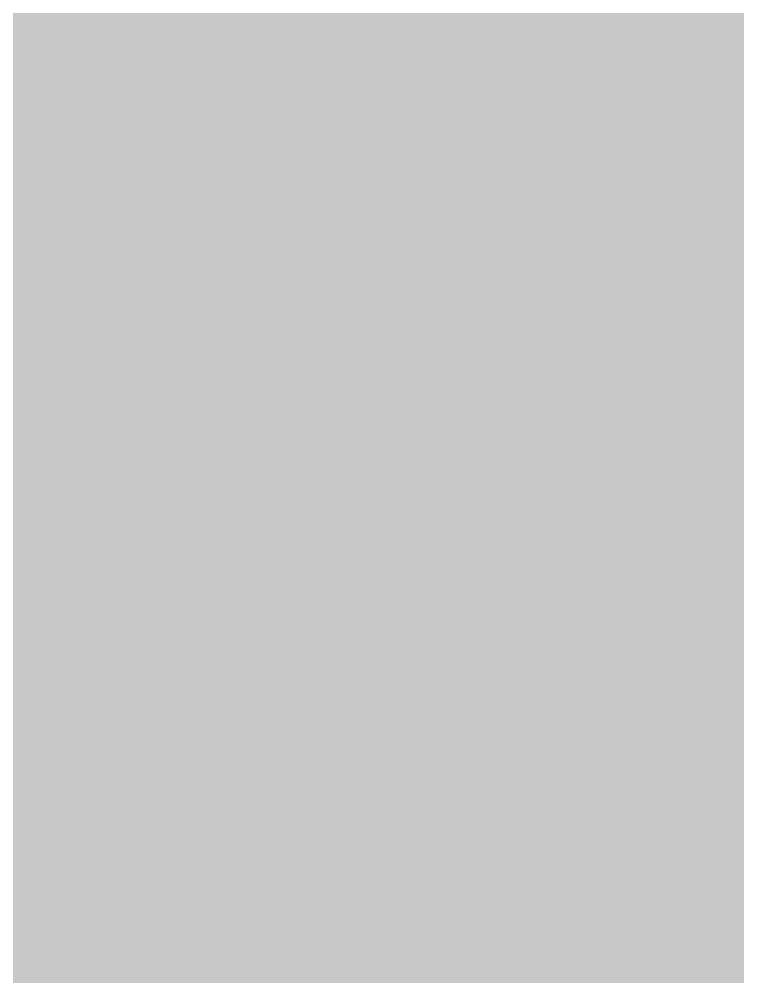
# Model space of a CAD drawing. Header units: millimetres. Extents: x 0 to 212, y 0 to 116.
# Drawn here: x 94.33 to 110.77, y 22.72 to 44.61 of the extents above; entities that cross this region are included whole.
import ezdxf

# ---------------------------------------------------------------- set-up
doc = ezdxf.new("R2010")
doc.units = ezdxf.units.MM

msp = doc.modelspace()

# ---------------------------------------------------------------- hatches: boundary and pattern name
msp.add_hatch(color=254).paths.add_polyline_path([(14.1633, 0.0536), (13.9878, 0.0533), (13.8125, 0.0559), (13.6373, 0.061), (13.462, 0.0686), (13.2893, 0.0787), (13.114, 0.0914), (12.9413, 0.1041), (12.7686, 0.1219), (12.5959, 0.1397), (12.4231, 0.16), (12.2504, 0.1829), (12.0777, 0.2057), (11.9075, 0.2337), (11.7373, 0.2616), (11.5672, 0.2921), (11.397, 0.3251), (11.2268, 0.3607), (11.0592, 0.3988), (10.8915, 0.4369), (10.7239, 0.4775), (10.5562, 0.5207), (10.3886, 0.5664), (10.2235, 0.6121), (10.0584, 0.6629), (9.8933, 0.7137), (9.7307, 0.7671), (9.5682, 0.8204), (9.4056, 0.8788), (9.2431, 0.9373), (9.083, 0.9982), (8.923, 1.0617), (8.763, 1.1252), (8.6055, 1.1938), (8.4455, 1.2624), (8.2906, 1.331), (8.1331, 1.4046), (7.9781, 1.4783), (7.8232, 1.5545), (7.6708, 1.6332), (7.5184, 1.7145), (7.366, 1.7958), (7.2161, 1.8796), (7.0663, 1.966), (6.919, 2.0523), (6.7716, 2.1438), (6.6243, 2.2352), (6.4795, 2.3266), (6.3348, 2.4232), (6.19, 2.5197), (6.0477, 2.6187), (5.908, 2.7178), (5.7683, 2.8194), (5.6286, 2.9235), (5.4915, 3.0302), (5.3543, 3.1369), (5.2197, 3.2461), (5.0851, 3.3579), (4.953, 3.4722), (4.8209, 3.5865), (4.6914, 3.7033), (4.5644, 3.8202), (4.4348, 3.9395), (4.3104, 4.0615), (4.1859, 4.1859), (4.0615, 4.3104), (3.9395, 4.4348), (3.8202, 4.5618), (3.7033, 4.6914), (3.5865, 4.8209), (3.4722, 4.953), (3.3579, 5.0851), (3.2487, 5.2197), (3.1369, 5.3543), (3.0302, 5.4915), (2.9235, 5.6286), (2.8194, 5.7683), (2.7178, 5.908), (2.6187, 6.0477), (2.5197, 6.19), (2.4232, 6.3348), (2.3266, 6.477), (2.2352, 6.6243), (2.1438, 6.7691), (2.0523, 6.919), (1.966, 7.0663), (1.8796, 7.2161), (1.7958, 7.366), (1.7145, 7.5184), (1.6332, 7.6708), (1.5545, 7.8232), (1.4783, 7.9781), (1.4046, 8.1331), (1.331, 8.2906), (1.2598, 8.4455), (1.1913, 8.603), (1.1252, 8.763), (1.0592, 8.923), (0.9982, 9.083), (0.9373, 9.2431), (0.8763, 9.4056), (0.8204, 9.5682), (0.7645, 9.7307), (0.7112, 9.8933), (0.6604, 10.0584), (0.6121, 10.2235), (0.5639, 10.3911), (0.5207, 10.5562), (0.4775, 10.7239), (0.4343, 10.8915), (0.3962, 11.0592), (0.3607, 11.2268), (0.3251, 11.397), (0.2921, 11.5672), (0.2616, 11.7373), (0.2311, 11.9075), (0.2057, 12.0802), (0.1803, 12.2504), (0.1575, 12.4231), (0.1372, 12.5959), (0.1194, 12.7686), (0.1041, 12.9413), (0.0889, 13.1166), (0.0787, 13.2893), (0.0686, 13.4645), (0.061, 13.6373), (0.0559, 13.8125), (0.0508, 13.9878), (0.0508, 14.163), (0.0522, 102.3592), (0.0508, 102.5322), (0.0559, 102.7074), (0.061, 102.8827), (0.0686, 103.058), (0.0787, 103.2307), (0.0889, 103.4059), (0.1041, 103.5787), (0.1194, 103.7514), (0.1372, 103.9241), (0.1575, 104.0968), (0.1803, 104.2695), (0.2057, 104.4423), (0.2311, 104.6124), (0.2616, 104.7826), (0.2921, 104.9528), (0.3251, 105.123), (0.3607, 105.2932), (0.3962, 105.4608), (0.4343, 105.6284), (0.4775, 105.7961), (0.5207, 105.9637), (0.5639, 106.1314), (0.6121, 106.2965), (0.6604, 106.4616), (0.7112, 106.6267), (0.7645, 106.7892), (0.8204, 106.9518), (0.8763, 107.1143), (0.9373, 107.2769), (0.9982, 107.4369), (1.0592, 107.5969), (1.1252, 107.757), (1.1913, 107.9144), (1.2598, 108.0745), (1.331, 108.2294), (1.4046, 108.3869), (1.4783, 108.5418), (1.5545, 108.6968), (1.6332, 108.8492), (1.7145, 109.0016), (1.7958, 109.154), (1.8796, 109.3038), (1.966, 109.4537), (2.0523, 109.601), (2.1438, 109.7483), (2.2352, 109.8956), (2.3266, 110.0404), (2.4232, 110.1852), (2.5197, 110.33), (2.6187, 110.4722), (2.7178, 110.6119), (2.8194, 110.7516), (2.9235, 110.8913), (3.0302, 111.0285), (3.1369, 111.1656), (3.2487, 111.3003), (3.3579, 111.4349), (3.4722, 111.567), (3.5865, 111.699), (3.7033, 111.8286), (3.8202, 111.9556), (3.9395, 112.0851), (4.0615, 112.2096), (4.1859, 112.334), (4.3104, 112.4585), (4.4348, 112.5804), (4.5644, 112.6998), (4.6914, 112.8166), (4.8209, 112.9335), (4.953, 113.0478), (5.0851, 113.1621), (5.2197, 113.2713), (5.3543, 113.3831), (5.4915, 113.4897), (5.6286, 113.5964), (5.7683, 113.7006), (5.908, 113.8022), (6.0477, 113.9012), (6.19, 114.0003), (6.3348, 114.0968), (6.4795, 114.1933), (6.6243, 114.2848), (6.7716, 114.3762), (6.919, 114.4676), (7.0663, 114.554), (7.2161, 114.6404), (7.366, 114.7242), (7.5184, 114.8055), (7.6708, 114.8867), (7.8232, 114.9655), (7.9781, 115.0417), (8.1331, 115.1153), (8.2906, 115.189), (8.4455, 115.2601), (8.6055, 115.3287), (8.763, 115.3947), (8.923, 115.4608), (9.083, 115.5217), (9.2431, 115.5827), (9.4056, 115.6437), (9.5682, 115.6995), (9.7307, 115.7554), (9.8933, 115.8088), (10.0584, 115.8596), (10.2235, 115.9078), (10.3886, 115.9561), (10.5562, 115.9993), (10.7239, 116.0424), (10.8915, 116.0856), (11.0592, 116.1237), (11.2268, 116.1593), (11.397, 116.1948), (11.5672, 116.2279), (11.7373, 116.2583), (11.9075, 116.2888), (12.0777, 116.3142), (12.2504, 116.3396), (12.4231, 116.3625), (12.5959, 116.3828), (12.7686, 116.4006), (12.9413, 116.4158), (13.114, 116.4311), (13.2893, 116.4412), (13.462, 116.4514), (13.6373, 116.459), (13.8125, 116.4641), (13.9878, 116.4692), (14.163, 116.4692), (197.6078, 116.4703), (197.7822, 116.4692), (197.9574, 116.4641), (198.1327, 116.459), (198.3054, 116.4514), (198.4807, 116.4412), (198.6534, 116.4311), (198.8287, 116.4158), (199.0014, 116.4006), (199.1741, 116.3828), (199.3468, 116.3625), (199.5195, 116.3396), (199.6897, 116.3142), (199.8624, 116.2888), (200.0326, 116.2583), (200.2028, 116.2279), (200.373, 116.1948), (200.5432, 116.1593), (200.7108, 116.1237), (200.8784, 116.0856), (201.0461, 116.0424), (201.2137, 115.9993), (201.3788, 115.9561), (201.5465, 115.9078), (201.7116, 115.8596), (201.8767, 115.8088), (202.0392, 115.7554), (202.2018, 115.6995), (202.3643, 115.6437), (202.5269, 115.5827), (202.6869, 115.5217), (202.8469, 115.4608), (203.007, 115.3947), (203.167, 115.3287), (203.3245, 115.2601), (203.4794, 115.189), (203.6369, 115.1153), (203.7918, 115.0417), (203.9468, 114.9655), (204.0992, 114.8867), (204.2516, 114.8055), (204.404, 114.7242), (204.5538, 114.6404), (204.7037, 114.554), (204.8535, 114.4676), (205.0009, 114.3762), (205.1456, 114.2848), (205.293, 114.1933), (205.4352, 114.0968), (205.58, 114.0003), (205.7222, 113.9012), (205.8619, 113.8022), (206.0016, 113.7006), (206.1413, 113.5964), (206.2785, 113.4897), (206.4156, 113.3831), (206.5503, 113.2713), (206.6849, 113.1621), (206.817, 113.0478), (206.949, 112.9335), (207.0786, 112.8166), (207.2081, 112.6998), (207.3351, 112.5804), (207.4596, 112.4585), (207.584, 112.334), (207.7085, 112.2096), (207.8304, 112.0851), (207.9498, 111.9556), (208.0666, 111.8286), (208.1835, 111.699), (208.2978, 111.567), (208.4121, 111.4349), (208.5238, 111.3003), (208.6331, 111.1656), (208.7397, 111.0285), (208.8464, 110.8913), (208.9506, 110.7516), (209.0522, 110.6119), (209.1512, 110.4722), (209.2503, 110.33), (209.3468, 110.1852), (209.4433, 110.0404), (209.5348, 109.8956), (209.6262, 109.7483), (209.7176, 109.601), (209.804, 109.4537), (209.8904, 109.3038), (209.9742, 109.154), (210.0555, 109.0016), (210.1367, 108.8492), (210.2155, 108.6968), (210.2917, 108.5418), (210.3653, 108.3869), (210.439, 108.2294), (210.5076, 108.0745), (210.5762, 107.9144), (210.6447, 107.757), (210.7082, 107.5969), (210.7717, 107.4369), (210.8327, 107.2769), (210.8911, 107.1143), (210.9495, 106.9518), (211.0029, 106.7892), (211.0562, 106.6267), (211.107, 106.4616), (211.1578, 106.2965), (211.2035, 106.1314), (211.2493, 105.9637), (211.2924, 105.7961), (211.3331, 105.6284), (211.3712, 105.4608), (211.4093, 105.2932), (211.4448, 105.123), (211.4779, 104.9528), (211.5083, 104.7826), (211.5363, 104.6124), (211.5642, 104.4423), (211.5871, 104.2695), (211.6099, 104.0968), (211.6303, 103.9241), (211.648, 103.7514), (211.6658, 103.5787), (211.6785, 103.4059), (211.6912, 103.2307), (211.7014, 103.058), (211.709, 102.8827), (211.7141, 102.7074), (211.7166, 102.5322), (211.7166, 102.3569), (211.7189, 14.1647), (211.7166, 13.9878), (211.7141, 13.8125), (211.709, 13.6373), (211.7014, 13.4645), (211.6912, 13.2893), (211.6785, 13.1166), (211.6658, 12.9413), (211.648, 12.7686), (211.6303, 12.5959), (211.6099, 12.4231), (211.5871, 12.2504), (211.5642, 12.0802), (211.5363, 11.9075), (211.5083, 11.7373), (211.4779, 11.5672), (211.4448, 11.397), (211.4093, 11.2268), (211.3712, 11.0592), (211.3331, 10.8915), (211.2924, 10.7239), (211.2493, 10.5562), (211.2035, 10.3911), (211.1578, 10.2235), (211.107, 10.0584), (211.0562, 9.8933), (211.0029, 9.7307), (210.9495, 9.5682), (210.8911, 9.4056), (210.8327, 9.2431), (210.7717, 9.083), (210.7082, 8.923), (210.6447, 8.763), (210.5762, 8.603), (210.5076, 8.4455), (210.439, 8.2906), (210.3653, 8.1331), (210.2917, 7.9781), (210.2155, 7.8232), (210.1367, 7.6708), (210.0555, 7.5184), (209.9742, 7.366), (209.8904, 7.2161), (209.804, 7.0663), (209.7176, 6.919), (209.6262, 6.7691), (209.5348, 6.6243), (209.4433, 6.477), (209.3468, 6.3348), (209.2503, 6.19), (209.1512, 6.0477), (209.0522, 5.908), (208.9506, 5.7683), (208.8464, 5.6286), (208.7397, 5.4915), (208.6331, 5.3543), (208.5238, 5.2197), (208.4121, 5.0851), (208.2978, 4.953), (208.1835, 4.8209), (208.0666, 4.6914), (207.9498, 4.5618), (207.8304, 4.4348), (207.7085, 4.3104), (207.584, 4.1859), (207.4596, 4.0615), (207.3351, 3.9395), (207.2081, 3.8202), (207.0786, 3.7033), (206.949, 3.5865), (206.817, 3.4722), (206.6849, 3.3579), (206.5503, 3.2461), (206.4156, 3.1369), (206.2785, 3.0302), (206.1413, 2.9235), (206.0016, 2.8194), (205.8619, 2.7178), (205.7222, 2.6187), (205.58, 2.5197), (205.4352, 2.4232), (205.293, 2.3266), (205.1456, 2.2352), (205.0009, 2.1438), (204.8535, 2.0523), (204.7037, 1.966), (204.5538, 1.8796), (204.404, 1.7958), (204.2516, 1.7145), (204.0992, 1.6332), (203.9468, 1.5545), (203.7918, 1.4783), (203.6369, 1.4046), (203.4794, 1.331), (203.3245, 1.2624), (203.167, 1.1938), (203.007, 1.1252), (202.8469, 1.0617), (202.6869, 0.9982), (202.5269, 0.9373), (202.3643, 0.8788), (202.2018, 0.8204), (202.0392, 0.7671), (201.8767, 0.7137), (201.7116, 0.6629), (201.5465, 0.6121), (201.3788, 0.5664), (201.2137, 0.5207), (201.0461, 0.4775), (200.8784, 0.4369), (200.7108, 0.3988), (200.5432, 0.3607), (200.373, 0.3251), (200.2028, 0.2921), (200.0326, 0.2616), (199.8624, 0.2337), (199.6897, 0.2057), (199.5195, 0.1829), (199.3468, 0.16), (199.1741, 0.1397), (199.0014, 0.1219), (198.8287, 0.1041), (198.6534, 0.0914), (198.4807, 0.0787), (198.3054, 0.0686), (198.1327, 0.061), (197.9574, 0.0559), (197.7822, 0.0533), (197.6069, 0.0533)])
h = msp.add_hatch(color=59)
edge = h.paths.add_edge_path()
edge.add_line((102.2382, 40.9963), (102.3696, 40.9956))
edge.add_line((102.3696, 40.9956), (102.4992, 40.9931))
edge.add_line((102.4992, 40.9931), (102.6262, 40.9905))
edge.add_line((102.6262, 40.9905), (102.7506, 40.988))
edge.add_line((102.7506, 40.988), (102.8751, 40.9829))
edge.add_line((102.8751, 40.9829), (102.997, 40.9778))
edge.add_line((102.997, 40.9778), (103.1164, 40.9727))
edge.add_line((103.1164, 40.9727), (103.2332, 40.9651))
edge.add_line((103.2332, 40.9651), (103.3501, 40.955))
edge.add_line((103.3501, 40.955), (103.4618, 40.9473))
edge.add_line((103.4618, 40.9473), (103.5736, 40.9346))
edge.add_line((103.5736, 40.9346), (103.6828, 40.9219))
edge.add_line((103.6828, 40.9219), (103.7895, 40.9092))
edge.add_line((103.7895, 40.9092), (103.8962, 40.894))
edge.add_line((103.8962, 40.894), (103.9978, 40.8788))
edge.add_line((103.9978, 40.8788), (104.0994, 40.861))
edge.add_line((104.0994, 40.861), (104.1984, 40.8407))
edge.add_line((104.1984, 40.8407), (104.2949, 40.8203))
edge.add_line((104.2949, 40.8203), (104.3889, 40.7975))
edge.add_line((104.3889, 40.7975), (104.4829, 40.7746))
edge.add_line((104.4829, 40.7746), (104.5743, 40.7492))
edge.add_line((104.5743, 40.7492), (104.6607, 40.7213))
edge.add_line((104.6607, 40.7213), (104.7471, 40.6933))
edge.add_line((104.7471, 40.6933), (104.8334, 40.6629))
edge.add_line((104.8334, 40.6629), (104.9147, 40.6324))
edge.add_line((104.9147, 40.6324), (104.996, 40.5968))
edge.add_line((104.996, 40.5968), (105.0747, 40.5613))
edge.add_line((105.0747, 40.5613), (105.1509, 40.5232))
edge.add_line((105.1509, 40.5232), (105.2246, 40.4851))
edge.add_line((105.2246, 40.4851), (105.2957, 40.4444))
edge.add_line((105.2957, 40.4444), (105.3668, 40.3987))
edge.add_line((105.3668, 40.3987), (105.4329, 40.3555))
edge.add_line((105.4329, 40.3555), (105.4989, 40.3073))
edge.add_line((105.4989, 40.3073), (105.5624, 40.2565))
edge.add_line((105.5624, 40.2565), (105.6259, 40.2057))
edge.add_line((105.6259, 40.2057), (105.6843, 40.1523))
edge.add_line((105.6843, 40.1523), (105.7427, 40.0964))
edge.add_line((105.7427, 40.0964), (105.7986, 40.038))
edge.add_line((105.7986, 40.038), (105.852, 39.9771))
edge.add_line((105.852, 39.9771), (105.9028, 39.9136))
edge.add_line((105.9028, 39.9136), (105.951, 39.8501))
edge.add_line((105.951, 39.8501), (105.9993, 39.7815))
edge.add_line((105.9993, 39.7815), (106.0425, 39.7129))
edge.add_line((106.0425, 39.7129), (106.0856, 39.6392))
edge.add_line((106.0856, 39.6392), (106.1263, 39.5656))
edge.add_line((106.1263, 39.5656), (106.1669, 39.4868))
edge.add_line((106.1669, 39.4868), (106.2025, 39.4081))
edge.add_line((106.2025, 39.4081), (106.238, 39.3243))
edge.add_line((106.238, 39.3243), (106.2685, 39.2405))
edge.add_line((106.2685, 39.2405), (106.299, 39.1516))
edge.add_line((106.299, 39.1516), (106.3295, 39.0601))
edge.add_line((106.3295, 39.0601), (106.3549, 38.9687))
edge.add_line((106.3549, 38.9687), (106.3777, 38.8722))
edge.add_line((106.3777, 38.8722), (106.4006, 38.7731))
edge.add_line((106.4006, 38.7731), (106.4209, 38.6715))
edge.add_line((106.4209, 38.6715), (106.4387, 38.5648))
edge.add_line((106.4387, 38.5648), (106.4539, 38.4581))
edge.add_line((106.4539, 38.4581), (106.4692, 38.3464))
edge.add_line((106.4692, 38.3464), (106.4793, 38.2346))
edge.add_line((106.4793, 38.2346), (106.4895, 38.1178))
edge.add_line((106.4895, 38.1178), (106.4971, 37.9984))
edge.add_line((106.4971, 37.9984), (106.5022, 37.8739))
edge.add_line((106.5022, 37.8739), (106.5047, 37.7495))
edge.add_line((106.5047, 37.7495), (106.5047, 37.6199))
edge.add_line((106.5047, 37.6199), (106.5071, 36.0683))
edge.add_line((106.5071, 36.0683), (103.5583, 36.0683))
edge.add_line((103.5583, 36.0683), (103.2815, 36.0655))
edge.add_line((103.2815, 36.0655), (103.0122, 36.0604))
edge.add_line((103.0122, 36.0604), (102.7481, 36.0528))
edge.add_line((102.7481, 36.0528), (102.4865, 36.0426))
edge.add_line((102.4865, 36.0426), (102.2299, 36.0274))
edge.add_line((102.2299, 36.0274), (101.9785, 36.0096))
edge.add_line((101.9785, 36.0096), (101.7321, 35.9893))
edge.add_line((101.7321, 35.9893), (101.4882, 35.9664))
edge.add_line((101.4882, 35.9664), (101.2495, 35.941))
edge.add_line((101.2495, 35.941), (101.0158, 35.9105))
edge.add_line((101.0158, 35.9105), (100.7847, 35.8775))
edge.add_line((100.7847, 35.8775), (100.5611, 35.8419))
edge.add_line((100.5611, 35.8419), (100.3402, 35.8038))
edge.add_line((100.3402, 35.8038), (100.1243, 35.7607))
edge.add_line((100.1243, 35.7607), (99.9109, 35.7149))
edge.add_line((99.9109, 35.7149), (99.7026, 35.6667))
edge.add_line((99.7026, 35.6667), (99.502, 35.6159))
edge.add_line((99.502, 35.6159), (99.3013, 35.56))
edge.add_line((99.3013, 35.56), (99.1083, 35.5016))
edge.add_line((99.1083, 35.5016), (98.9178, 35.4406))
edge.add_line((98.9178, 35.4406), (98.7323, 35.3771))
edge.add_line((98.7323, 35.3771), (98.552, 35.3111))
edge.add_line((98.552, 35.3111), (98.3742, 35.24))
edge.add_line((98.3742, 35.24), (98.2015, 35.1663))
edge.add_line((98.2015, 35.1663), (98.0338, 35.0901))
edge.add_line((98.0338, 35.0901), (97.8713, 35.0114))
edge.add_line((97.8713, 35.0114), (97.7113, 34.9275))
edge.add_line((97.7113, 34.9275), (97.5563, 34.8412))
edge.add_line((97.5563, 34.8412), (97.4039, 34.7523))
edge.add_line((97.4039, 34.7523), (97.2591, 34.6608))
edge.add_line((97.2591, 34.6608), (97.1169, 34.5643))
edge.add_line((97.1169, 34.5643), (96.9797, 34.4653))
edge.add_line((96.9797, 34.4653), (96.8451, 34.3637))
edge.add_line((96.8451, 34.3637), (96.7156, 34.2595))
edge.add_line((96.7156, 34.2595), (96.5911, 34.1528))
edge.add_line((96.5911, 34.1528), (96.4717, 34.0411))
edge.add_line((96.4717, 34.0411), (96.3549, 33.9268))
edge.add_line((96.3549, 33.9268), (96.2431, 33.8099))
edge.add_line((96.2431, 33.8099), (96.1365, 33.688))
edge.add_line((96.1365, 33.688), (96.0323, 33.5661))
edge.add_line((96.0323, 33.5661), (95.9333, 33.4391))
edge.add_line((95.9333, 33.4391), (95.8393, 33.3096))
edge.add_line((95.8393, 33.3096), (95.7478, 33.1775))
edge.add_line((95.7478, 33.1775), (95.6615, 33.0403))
edge.add_line((95.6615, 33.0403), (95.5802, 32.9006))
edge.add_line((95.5802, 32.9006), (95.504, 32.7584))
edge.add_line((95.504, 32.7584), (95.4303, 32.6136))
edge.add_line((95.4303, 32.6136), (95.3592, 32.4663))
edge.add_line((95.3592, 32.4663), (95.2957, 32.3139))
edge.add_line((95.2957, 32.3139), (95.2348, 32.1589))
edge.add_line((95.2348, 32.1589), (95.1789, 32.0015))
edge.add_line((95.1789, 32.0015), (95.1255, 31.8389))
edge.add_line((95.1255, 31.8389), (95.0773, 31.6763))
edge.add_line((95.0773, 31.6763), (95.0341, 31.5087))
edge.add_line((95.0341, 31.5087), (94.9935, 31.3385))
edge.add_line((94.9935, 31.3385), (94.9579, 31.1633))
edge.add_line((94.9579, 31.1633), (94.9274, 30.988))
edge.add_line((94.9274, 30.988), (94.8995, 30.8077))
edge.add_line((94.8995, 30.8077), (94.8766, 30.6248))
edge.add_line((94.8766, 30.6248), (94.8588, 30.4394))
edge.add_line((94.8588, 30.4394), (94.8436, 30.2489))
edge.add_line((94.8436, 30.2489), (94.8334, 30.0584))
edge.add_line((94.8334, 30.0584), (94.8284, 29.8628))
edge.add_line((94.8284, 29.8628), (94.8258, 29.6647))
edge.add_line((94.8258, 29.6647), (94.8284, 29.4513))
edge.add_line((94.8284, 29.4513), (94.8334, 29.243))
edge.add_line((94.8334, 29.243), (94.8436, 29.0373))
edge.add_line((94.8436, 29.0373), (94.8588, 28.8366))
edge.add_line((94.8588, 28.8366), (94.8766, 28.641))
edge.add_line((94.8766, 28.641), (94.8969, 28.448))
edge.add_line((94.8969, 28.448), (94.9223, 28.26))
edge.add_line((94.9223, 28.26), (94.9528, 28.0746))
edge.add_line((94.9528, 28.0746), (94.9858, 27.8943))
edge.add_line((94.9858, 27.8943), (95.0214, 27.719))
edge.add_line((95.0214, 27.719), (95.062, 27.5438))
edge.add_line((95.062, 27.5438), (95.1052, 27.3761))
edge.add_line((95.1052, 27.3761), (95.1535, 27.211))
edge.add_line((95.1535, 27.211), (95.2043, 27.0485))
edge.add_line((95.2043, 27.0485), (95.2602, 26.891))
edge.add_line((95.2602, 26.891), (95.3186, 26.7386))
edge.add_line((95.3186, 26.7386), (95.3795, 26.5862))
edge.add_line((95.3795, 26.5862), (95.443, 26.4414))
edge.add_line((95.443, 26.4414), (95.5116, 26.2966))
edge.add_line((95.5116, 26.2966), (95.5853, 26.1595))
edge.add_line((95.5853, 26.1595), (95.6589, 26.0223))
edge.add_line((95.6589, 26.0223), (95.7377, 25.8902))
edge.add_line((95.7377, 25.8902), (95.819, 25.7632))
edge.add_line((95.819, 25.7632), (95.9028, 25.6388))
edge.add_line((95.9028, 25.6388), (95.9917, 25.5168))
edge.add_line((95.9917, 25.5168), (96.0831, 25.3975))
edge.add_line((96.0831, 25.3975), (96.1771, 25.2832))
edge.add_line((96.1771, 25.2832), (96.2736, 25.1739))
edge.add_line((96.2736, 25.1739), (96.3752, 25.0673))
edge.add_line((96.3752, 25.0673), (96.4768, 24.9631))
edge.add_line((96.4768, 24.9631), (96.5835, 24.8615))
edge.add_line((96.5835, 24.8615), (96.6927, 24.765))
edge.add_line((96.6927, 24.765), (96.8045, 24.671))
edge.add_line((96.8045, 24.671), (96.9188, 24.5796))
edge.add_line((96.9188, 24.5796), (97.0382, 24.4932))
edge.add_line((97.0382, 24.4932), (97.1575, 24.4094))
edge.add_line((97.1575, 24.4094), (97.2795, 24.3281))
edge.add_line((97.2795, 24.3281), (97.4065, 24.2519))
edge.add_line((97.4065, 24.2519), (97.5335, 24.1757))
edge.add_line((97.5335, 24.1757), (97.6655, 24.1046))
edge.add_line((97.6655, 24.1046), (97.8002, 24.0386))
edge.add_line((97.8002, 24.0386), (97.9348, 23.9725))
edge.add_line((97.9348, 23.9725), (98.0745, 23.9116))
edge.add_line((98.0745, 23.9116), (98.2142, 23.8531))
edge.add_line((98.2142, 23.8531), (98.359, 23.7973))
edge.add_line((98.359, 23.7973), (98.5037, 23.7465))
edge.add_line((98.5037, 23.7465), (98.6536, 23.6957))
edge.add_line((98.6536, 23.6957), (98.8035, 23.6499))
edge.add_line((98.8035, 23.6499), (98.9559, 23.6068))
edge.add_line((98.9559, 23.6068), (99.1108, 23.5661))
edge.add_line((99.1108, 23.5661), (99.2683, 23.528))
edge.add_line((99.2683, 23.528), (99.4283, 23.495))
edge.add_line((99.4283, 23.495), (99.5909, 23.462))
edge.add_line((99.5909, 23.462), (99.7534, 23.434))
edge.add_line((99.7534, 23.434), (99.9185, 23.4086))
edge.add_line((99.9185, 23.4086), (100.0887, 23.3858))
edge.add_line((100.0887, 23.3858), (100.2563, 23.3655))
edge.add_line((100.2563, 23.3655), (100.4291, 23.3477))
edge.add_line((100.4291, 23.3477), (100.6043, 23.3324))
edge.add_line((100.6043, 23.3324), (100.7796, 23.3197))
edge.add_line((100.7796, 23.3197), (100.9574, 23.3121))
edge.add_line((100.9574, 23.3121), (101.1352, 23.3045))
edge.add_line((101.1352, 23.3045), (101.3155, 23.302))
edge.add_line((101.3155, 23.302), (101.4984, 23.2994))
edge.add_line((101.4984, 23.2994), (101.6356, 23.2994))
edge.add_line((101.6356, 23.2994), (101.7676, 23.3045))
edge.add_line((101.7676, 23.3045), (101.8997, 23.307))
edge.add_line((101.8997, 23.307), (102.0293, 23.3147))
edge.add_line((102.0293, 23.3147), (102.1588, 23.3223))
edge.add_line((102.1588, 23.3223), (102.2833, 23.3324))
edge.add_line((102.2833, 23.3324), (102.4077, 23.3451))
edge.add_line((102.4077, 23.3451), (102.5296, 23.3604))
edge.add_line((102.5296, 23.3604), (102.6516, 23.3756))
edge.add_line((102.6516, 23.3756), (102.7709, 23.3934))
edge.add_line((102.7709, 23.3934), (102.8878, 23.4112))
edge.add_line((102.8878, 23.4112), (103.0021, 23.4315))
edge.add_line((103.0021, 23.4315), (103.1164, 23.4544))
edge.add_line((103.1164, 23.4544), (103.2281, 23.4772))
edge.add_line((103.2281, 23.4772), (103.3374, 23.5026))
edge.add_line((103.3374, 23.5026), (103.4466, 23.5306))
edge.add_line((103.4466, 23.5306), (103.5533, 23.5585))
edge.add_line((103.5533, 23.5585), (103.6574, 23.589))
edge.add_line((103.6574, 23.589), (103.7615, 23.622))
edge.add_line((103.7615, 23.622), (103.8631, 23.655))
edge.add_line((103.8631, 23.655), (103.9622, 23.688))
edge.add_line((103.9622, 23.688), (104.0613, 23.7261))
edge.add_line((104.0613, 23.7261), (104.1578, 23.7617))
edge.add_line((104.1578, 23.7617), (104.2543, 23.8023))
edge.add_line((104.2543, 23.8023), (104.3483, 23.8404))
edge.add_line((104.3483, 23.8404), (104.4397, 23.8836))
edge.add_line((104.4397, 23.8836), (104.5312, 23.9268))
edge.add_line((104.5312, 23.9268), (104.6201, 23.97))
edge.add_line((104.6201, 23.97), (104.709, 24.0157))
edge.add_line((104.709, 24.0157), (104.7953, 24.0614))
edge.add_line((104.7953, 24.0614), (104.8791, 24.1097))
edge.add_line((104.8791, 24.1097), (104.963, 24.1579))
edge.add_line((104.963, 24.1579), (105.0442, 24.2087))
edge.add_line((105.0442, 24.2087), (105.1255, 24.2595))
edge.add_line((105.1255, 24.2595), (105.2043, 24.3129))
edge.add_line((105.2043, 24.3129), (105.283, 24.3662))
edge.add_line((105.283, 24.3662), (105.3592, 24.4196))
edge.add_line((105.3592, 24.4196), (105.4354, 24.4754))
edge.add_line((105.4354, 24.4754), (105.5091, 24.5339))
edge.add_line((105.5091, 24.5339), (105.5802, 24.5897))
edge.add_line((105.5802, 24.5897), (105.6513, 24.6482))
edge.add_line((105.6513, 24.6482), (105.7224, 24.7091))
edge.add_line((105.7224, 24.7091), (105.791, 24.7701))
edge.add_line((105.791, 24.7701), (105.8596, 24.831))
edge.add_line((105.8596, 24.831), (105.9256, 24.892))
edge.add_line((105.9256, 24.892), (105.9891, 24.9555))
edge.add_line((105.9891, 24.9555), (106.0526, 25.019))
edge.add_line((106.0526, 25.019), (106.1161, 25.085))
edge.add_line((106.1161, 25.085), (106.1771, 25.1511))
edge.add_line((106.1771, 25.1511), (106.238, 25.2171))
edge.add_line((106.238, 25.2171), (106.2965, 25.2832))
edge.add_line((106.2965, 25.2832), (106.3549, 25.3517))
edge.add_line((106.3549, 25.3517), (106.4133, 25.4203))
edge.add_line((106.4133, 25.4203), (106.4692, 25.4889))
edge.add_line((106.4692, 25.4889), (106.5225, 25.5575))
edge.add_line((106.5225, 25.5575), (106.5784, 25.6286))
edge.add_line((106.5784, 25.6286), (106.6292, 25.6997))
edge.add_line((106.6292, 25.6997), (106.6825, 25.7708))
edge.add_line((106.6825, 25.7708), (106.7333, 25.842))
edge.add_line((106.7333, 25.842), (106.7816, 25.9156))
edge.add_line((106.7816, 25.9156), (106.8299, 25.9893))
edge.add_line((106.8299, 25.9893), (106.8781, 26.0629))
edge.add_line((106.8781, 26.0629), (106.9264, 26.1366))
edge.add_line((106.9264, 26.1366), (106.9721, 26.2103))
edge.add_line((106.9721, 26.2103), (107.4773, 23.6897))
edge.add_line((107.4773, 23.6897), (110.465, 23.6897))
edge.add_line((110.465, 23.6897), (110.465, 37.8531))
edge.add_line((110.465, 37.8531), (110.4621, 38.0441))
edge.add_line((110.4621, 38.0441), (110.457, 38.2346))
edge.add_line((110.457, 38.2346), (110.4494, 38.4226))
edge.add_line((110.4494, 38.4226), (110.4392, 38.608))
edge.add_line((110.4392, 38.608), (110.424, 38.7909))
edge.add_line((110.424, 38.7909), (110.4062, 38.9687))
edge.add_line((110.4062, 38.9687), (110.3859, 39.1465))
edge.add_line((110.3859, 39.1465), (110.363, 39.3192))
edge.add_line((110.363, 39.3192), (110.3351, 39.4894))
edge.add_line((110.3351, 39.4894), (110.3046, 39.657))
edge.add_line((110.3046, 39.657), (110.2716, 39.8221))
edge.add_line((110.2716, 39.8221), (110.2335, 39.9847))
edge.add_line((110.2335, 39.9847), (110.1928, 40.1447))
edge.add_line((110.1928, 40.1447), (110.1471, 40.2996))
edge.add_line((110.1471, 40.2996), (110.0988, 40.4546))
edge.add_line((110.0988, 40.4546), (110.048, 40.6044))
edge.add_line((110.048, 40.6044), (109.9922, 40.7518))
edge.add_line((109.9922, 40.7518), (109.9337, 40.8965))
edge.add_line((109.9337, 40.8965), (109.8702, 41.0388))
edge.add_line((109.8702, 41.0388), (109.8042, 41.1759))
edge.add_line((109.8042, 41.1759), (109.7331, 41.3131))
edge.add_line((109.7331, 41.3131), (109.6594, 41.4452))
edge.add_line((109.6594, 41.4452), (109.5807, 41.5747))
edge.add_line((109.5807, 41.5747), (109.4994, 41.7017))
edge.add_line((109.4994, 41.7017), (109.4156, 41.8262))
edge.add_line((109.4156, 41.8262), (109.3241, 41.9481))
edge.add_line((109.3241, 41.9481), (109.2327, 42.0649))
edge.add_line((109.2327, 42.0649), (109.1336, 42.1792))
edge.add_line((109.1336, 42.1792), (109.032, 42.291))
edge.add_line((109.032, 42.291), (108.9279, 42.4002))
edge.add_line((108.9279, 42.4002), (108.8161, 42.5069))
edge.add_line((108.8161, 42.5069), (108.7044, 42.611))
edge.add_line((108.7044, 42.611), (108.585, 42.7101))
edge.add_line((108.585, 42.7101), (108.4631, 42.8066))
edge.add_line((108.4631, 42.8066), (108.3361, 42.9006))
edge.add_line((108.3361, 42.9006), (108.2065, 42.992))
edge.add_line((108.2065, 42.992), (108.0694, 43.0784))
edge.add_line((108.0694, 43.0784), (107.9322, 43.1622))
edge.add_line((107.9322, 43.1622), (107.7874, 43.2435))
edge.add_line((107.7874, 43.2435), (107.6401, 43.3222))
edge.add_line((107.6401, 43.3222), (107.4852, 43.3984))
edge.add_line((107.4852, 43.3984), (107.3302, 43.4696))
edge.add_line((107.3302, 43.4696), (107.1677, 43.5407))
edge.add_line((107.1677, 43.5407), (107, 43.6042))
edge.add_line((107, 43.6042), (106.8299, 43.6677))
edge.add_line((106.8299, 43.6677), (106.6546, 43.7286))
edge.add_line((106.6546, 43.7286), (106.4743, 43.7845))
edge.add_line((106.4743, 43.7845), (106.2888, 43.8379))
edge.add_line((106.2888, 43.8379), (106.1009, 43.8887))
edge.add_line((106.1009, 43.8887), (105.9053, 43.9344))
edge.add_line((105.9053, 43.9344), (105.7072, 43.9776))
edge.add_line((105.7072, 43.9776), (105.5014, 44.0182))
edge.add_line((105.5014, 44.0182), (105.2932, 44.0563))
edge.add_line((105.2932, 44.0563), (105.0798, 44.0893))
edge.add_line((105.0798, 44.0893), (104.8614, 44.1223))
edge.add_line((104.8614, 44.1223), (104.6378, 44.1503))
edge.add_line((104.6378, 44.1503), (104.4092, 44.1731))
edge.add_line((104.4092, 44.1731), (104.1756, 44.196))
edge.add_line((104.1756, 44.196), (103.9368, 44.2138))
edge.add_line((103.9368, 44.2138), (103.693, 44.2265))
edge.add_line((103.693, 44.2265), (103.4415, 44.2392))
edge.add_line((103.4415, 44.2392), (103.1875, 44.2468))
edge.add_line((103.1875, 44.2468), (102.9284, 44.2519))
edge.add_line((102.9284, 44.2519), (102.6643, 44.2544))
edge.add_line((102.6643, 44.2544), (102.5449, 44.2544))
edge.add_line((102.5449, 44.2544), (102.428, 44.2519))
edge.add_line((102.428, 44.2519), (102.3112, 44.2493))
edge.add_line((102.3112, 44.2493), (102.1944, 44.2468))
edge.add_line((102.1944, 44.2468), (102.0775, 44.2443))
edge.add_line((102.0775, 44.2443), (101.9607, 44.2392))
edge.add_line((101.9607, 44.2392), (101.8464, 44.2341))
edge.add_line((101.8464, 44.2341), (101.7295, 44.229))
edge.add_line((101.7295, 44.229), (101.6152, 44.2214))
edge.add_line((101.6152, 44.2214), (101.5009, 44.2138))
edge.add_line((101.5009, 44.2138), (101.3866, 44.2062))
edge.add_line((101.3866, 44.2062), (101.2723, 44.196))
edge.add_line((101.2723, 44.196), (101.158, 44.1858))
edge.add_line((101.158, 44.1858), (101.0463, 44.1757))
edge.add_line((101.0463, 44.1757), (100.932, 44.1655))
edge.add_line((100.932, 44.1655), (100.8202, 44.1528))
edge.add_line((100.8202, 44.1528), (100.7085, 44.1427))
edge.add_line((100.7085, 44.1427), (100.5967, 44.13))
edge.add_line((100.5967, 44.13), (100.4875, 44.1147))
edge.add_line((100.4875, 44.1147), (100.3757, 44.102))
edge.add_line((100.3757, 44.102), (100.2665, 44.0868))
edge.add_line((100.2665, 44.0868), (100.1573, 44.0715))
edge.add_line((100.1573, 44.0715), (100.0481, 44.0563))
edge.add_line((100.0481, 44.0563), (99.9388, 44.0385))
edge.add_line((99.9388, 44.0385), (99.8322, 44.0233))
edge.add_line((99.8322, 44.0233), (99.7229, 44.0055))
edge.add_line((99.7229, 44.0055), (99.6163, 43.9877))
edge.add_line((99.6163, 43.9877), (99.5096, 43.9699))
edge.add_line((99.5096, 43.9699), (99.4029, 43.9496))
edge.add_line((99.4029, 43.9496), (99.2988, 43.9318))
edge.add_line((99.2988, 43.9318), (99.1946, 43.9115))
edge.add_line((99.1946, 43.9115), (99.0879, 43.8912))
edge.add_line((99.0879, 43.8912), (98.9863, 43.8709))
edge.add_line((98.9863, 43.8709), (98.8822, 43.848))
edge.add_line((98.8822, 43.848), (98.7781, 43.8277))
edge.add_line((98.7781, 43.8277), (98.6765, 43.8048))
edge.add_line((98.6765, 43.8048), (98.5749, 43.7845))
edge.add_line((98.5749, 43.7845), (98.4733, 43.7617))
edge.add_line((98.4733, 43.7617), (98.3742, 43.7388))
edge.add_line((98.3742, 43.7388), (98.2726, 43.7134))
edge.add_line((98.2726, 43.7134), (98.1735, 43.6905))
edge.add_line((98.1735, 43.6905), (98.0745, 43.6677))
edge.add_line((98.0745, 43.6677), (97.978, 43.6423))
edge.add_line((97.978, 43.6423), (97.8789, 43.6194))
edge.add_line((97.8789, 43.6194), (97.7824, 43.594))
edge.add_line((97.7824, 43.594), (97.6859, 43.5686))
edge.add_line((97.6859, 43.5686), (97.5919, 43.5432))
edge.add_line((97.5919, 43.5432), (97.4954, 43.5178))
edge.add_line((97.4954, 43.5178), (97.4014, 43.4924))
edge.add_line((97.4014, 43.4924), (97.3074, 43.467))
edge.add_line((97.3074, 43.467), (97.216, 43.4416))
edge.add_line((97.216, 43.4416), (97.122, 43.4137))
edge.add_line((97.122, 43.4137), (97.0305, 43.3883))
edge.add_line((97.0305, 43.3883), (96.9391, 43.3603))
edge.add_line((96.9391, 43.3603), (96.8502, 43.3349))
edge.add_line((96.8502, 43.3349), (96.7588, 43.307))
edge.add_line((96.7588, 43.307), (96.6699, 43.2816))
edge.add_line((96.6699, 43.2816), (96.581, 43.2537))
edge.add_line((96.581, 43.2537), (96.4946, 43.2283))
edge.add_line((96.4946, 43.2283), (96.4082, 43.2003))
edge.add_line((96.4082, 43.2003), (96.3219, 43.1724))
edge.add_line((96.3219, 43.1724), (96.2355, 43.147))
edge.add_line((96.2355, 43.147), (96.1517, 43.119))
edge.add_line((96.1517, 43.119), (96.0679, 43.0911))
edge.add_line((96.0679, 43.0911), (97.0001, 40.1034))
edge.add_line((97.0001, 40.1034), (97.089, 40.1295))
edge.add_line((97.089, 40.1295), (97.1779, 40.1549))
edge.add_line((97.1779, 40.1549), (97.2668, 40.1828))
edge.add_line((97.2668, 40.1828), (97.3557, 40.2082))
edge.add_line((97.3557, 40.2082), (97.4446, 40.2336))
edge.add_line((97.4446, 40.2336), (97.5335, 40.259))
edge.add_line((97.5335, 40.259), (97.6224, 40.2844))
edge.add_line((97.6224, 40.2844), (97.7138, 40.3073))
edge.add_line((97.7138, 40.3073), (97.8027, 40.3327))
edge.add_line((97.8027, 40.3327), (97.8916, 40.3555))
edge.add_line((97.8916, 40.3555), (97.9805, 40.3784))
edge.add_line((97.9805, 40.3784), (98.0694, 40.4012))
edge.add_line((98.0694, 40.4012), (98.1583, 40.4241))
edge.add_line((98.1583, 40.4241), (98.2472, 40.4444))
edge.add_line((98.2472, 40.4444), (98.3361, 40.4673))
edge.add_line((98.3361, 40.4673), (98.4225, 40.4876))
edge.add_line((98.4225, 40.4876), (98.5114, 40.5079))
edge.add_line((98.5114, 40.5079), (98.6003, 40.5282))
edge.add_line((98.6003, 40.5282), (98.6866, 40.5486))
edge.add_line((98.6866, 40.5486), (98.7755, 40.5663))
edge.add_line((98.7755, 40.5663), (98.8619, 40.5867))
edge.add_line((98.8619, 40.5867), (98.9508, 40.6044))
edge.add_line((98.9508, 40.6044), (99.0371, 40.6222))
edge.add_line((99.0371, 40.6222), (99.1235, 40.64))
edge.add_line((99.1235, 40.64), (99.2099, 40.6578))
edge.add_line((99.2099, 40.6578), (99.2962, 40.6756))
edge.add_line((99.2962, 40.6756), (99.3826, 40.6908))
edge.add_line((99.3826, 40.6908), (99.4689, 40.7086))
edge.add_line((99.4689, 40.7086), (99.5528, 40.7238))
edge.add_line((99.5528, 40.7238), (99.6391, 40.7391))
edge.add_line((99.6391, 40.7391), (99.7229, 40.7518))
edge.add_line((99.7229, 40.7518), (99.8068, 40.767))
edge.add_line((99.8068, 40.767), (99.8906, 40.7822))
edge.add_line((99.8906, 40.7822), (99.9744, 40.7949))
edge.add_line((99.9744, 40.7949), (100.0582, 40.8076))
edge.add_line((100.0582, 40.8076), (100.142, 40.8203))
edge.add_line((100.142, 40.8203), (100.2233, 40.833))
edge.add_line((100.2233, 40.833), (100.3046, 40.8432))
edge.add_line((100.3046, 40.8432), (100.3859, 40.8559))
edge.add_line((100.3859, 40.8559), (100.4672, 40.8661))
edge.add_line((100.4672, 40.8661), (100.5484, 40.8762))
edge.add_line((100.5484, 40.8762), (100.6272, 40.8864))
edge.add_line((100.6272, 40.8864), (100.7085, 40.8965))
edge.add_line((100.7085, 40.8965), (100.7872, 40.9042))
edge.add_line((100.7872, 40.9042), (100.8659, 40.9143))
edge.add_line((100.8659, 40.9143), (100.9421, 40.9219))
edge.add_line((100.9421, 40.9219), (101.0209, 40.9296))
edge.add_line((101.0209, 40.9296), (101.0971, 40.9372))
edge.add_line((101.0971, 40.9372), (101.1733, 40.9448))
edge.add_line((101.1733, 40.9448), (101.2495, 40.9499))
edge.add_line((101.2495, 40.9499), (101.3231, 40.9575))
edge.add_line((101.3231, 40.9575), (101.3993, 40.9626))
edge.add_line((101.3993, 40.9626), (101.473, 40.9677))
edge.add_line((101.473, 40.9677), (101.5441, 40.9727))
edge.add_line((101.5441, 40.9727), (101.6178, 40.9778))
edge.add_line((101.6178, 40.9778), (101.6889, 40.9804))
edge.add_line((101.6889, 40.9804), (101.76, 40.9829))
edge.add_line((101.76, 40.9829), (101.8311, 40.988))
edge.add_line((101.8311, 40.988), (101.8997, 40.9905))
edge.add_line((101.8997, 40.9905), (101.9683, 40.9905))
edge.add_line((101.9683, 40.9905), (102.0369, 40.9931))
edge.add_line((102.0369, 40.9931), (102.1055, 40.9931))
edge.add_line((102.1055, 40.9931), (102.1715, 40.9956))
edge.add_line((102.1715, 40.9956), (102.2375, 40.9956))
edge = h.paths.add_edge_path(flags=16)
edge.add_line((102.3553, 26.4442), (102.2325, 26.4439))
edge.add_line((102.2325, 26.4439), (102.1156, 26.4465))
edge.add_line((102.1156, 26.4465), (101.9988, 26.4516))
edge.add_line((101.9988, 26.4516), (101.887, 26.4566))
edge.add_line((101.887, 26.4566), (101.7753, 26.4668))
edge.add_line((101.7753, 26.4668), (101.666, 26.477))
edge.add_line((101.666, 26.477), (101.5619, 26.4871))
edge.add_line((101.5619, 26.4871), (101.4578, 26.5024))
edge.add_line((101.4578, 26.5024), (101.3562, 26.5176))
edge.add_line((101.3562, 26.5176), (101.2571, 26.5354))
edge.add_line((101.2571, 26.5354), (101.1606, 26.5557))
edge.add_line((101.1606, 26.5557), (101.0666, 26.576))
edge.add_line((101.0666, 26.576), (100.9752, 26.5989))
edge.add_line((100.9752, 26.5989), (100.8837, 26.6217))
edge.add_line((100.8837, 26.6217), (100.7974, 26.6497))
edge.add_line((100.7974, 26.6497), (100.711, 26.6776))
edge.add_line((100.711, 26.6776), (100.6272, 26.7056))
edge.add_line((100.6272, 26.7056), (100.5484, 26.7386))
edge.add_line((100.5484, 26.7386), (100.4697, 26.7716))
edge.add_line((100.4697, 26.7716), (100.391, 26.8072))
edge.add_line((100.391, 26.8072), (100.3173, 26.8427))
edge.add_line((100.3173, 26.8427), (100.2462, 26.8808))
edge.add_line((100.2462, 26.8808), (100.1751, 26.9215))
edge.add_line((100.1751, 26.9215), (100.1065, 26.9621))
edge.add_line((100.1065, 26.9621), (100.0404, 27.0053))
edge.add_line((100.0404, 27.0053), (99.9769, 27.051))
edge.add_line((99.9769, 27.051), (99.9134, 27.0967))
edge.add_line((99.9134, 27.0967), (99.855, 27.145))
edge.add_line((99.855, 27.145), (99.7966, 27.1958))
edge.add_line((99.7966, 27.1958), (99.7382, 27.2466))
edge.add_line((99.7382, 27.2466), (99.6848, 27.2999))
edge.add_line((99.6848, 27.2999), (99.634, 27.3558))
edge.add_line((99.634, 27.3558), (99.5832, 27.4117))
edge.add_line((99.5832, 27.4117), (99.535, 27.4676))
edge.add_line((99.535, 27.4676), (99.4867, 27.5285))
edge.add_line((99.4867, 27.5285), (99.4435, 27.5895))
edge.add_line((99.4435, 27.5895), (99.4004, 27.653))
edge.add_line((99.4004, 27.653), (99.3572, 27.7165))
edge.add_line((99.3572, 27.7165), (99.3191, 27.7825))
edge.add_line((99.3191, 27.7825), (99.281, 27.8486))
edge.add_line((99.281, 27.8486), (99.2454, 27.9171))
edge.add_line((99.2454, 27.9171), (99.2124, 27.9883))
edge.add_line((99.2124, 27.9883), (99.1794, 28.0594))
edge.add_line((99.1794, 28.0594), (99.1489, 28.133))
edge.add_line((99.1489, 28.133), (99.1184, 28.2067))
edge.add_line((99.1184, 28.2067), (99.0905, 28.2829))
edge.add_line((99.0905, 28.2829), (99.0651, 28.3616))
edge.add_line((99.0651, 28.3616), (99.0422, 28.4404))
edge.add_line((99.0422, 28.4404), (99.0194, 28.5217))
edge.add_line((99.0194, 28.5217), (98.999, 28.6029))
edge.add_line((98.999, 28.6029), (98.9787, 28.6868))
edge.add_line((98.9787, 28.6868), (98.9609, 28.7706))
edge.add_line((98.9609, 28.7706), (98.9457, 28.8569))
edge.add_line((98.9457, 28.8569), (98.9305, 28.9433))
edge.add_line((98.9305, 28.9433), (98.9178, 29.0347))
edge.add_line((98.9178, 29.0347), (98.9051, 29.1236))
edge.add_line((98.9051, 29.1236), (98.8949, 29.2151))
edge.add_line((98.8949, 29.2151), (98.8873, 29.3091))
edge.add_line((98.8873, 29.3091), (98.8797, 29.403))
edge.add_line((98.8797, 29.403), (98.872, 29.4996))
edge.add_line((98.872, 29.4996), (98.867, 29.5961))
edge.add_line((98.867, 29.5961), (98.8644, 29.6951))
edge.add_line((98.8644, 29.6951), (98.8619, 29.7942))
edge.add_line((98.8619, 29.7942), (98.8619, 29.8958))
edge.add_line((98.8619, 29.8958), (98.8619, 30.0025))
edge.add_line((98.8619, 30.0025), (98.8644, 30.1066))
edge.add_line((98.8644, 30.1066), (98.8695, 30.2108))
edge.add_line((98.8695, 30.2108), (98.8771, 30.3124))
edge.add_line((98.8771, 30.3124), (98.8847, 30.414))
edge.add_line((98.8847, 30.414), (98.8974, 30.5105))
edge.add_line((98.8974, 30.5105), (98.9076, 30.6095))
edge.add_line((98.9076, 30.6095), (98.9228, 30.7035))
edge.add_line((98.9228, 30.7035), (98.9406, 30.7975))
edge.add_line((98.9406, 30.7975), (98.9584, 30.8889))
edge.add_line((98.9584, 30.8889), (98.9787, 30.9804))
edge.add_line((98.9787, 30.9804), (99.0016, 31.0693))
edge.add_line((99.0016, 31.0693), (99.027, 31.1556))
edge.add_line((99.027, 31.1556), (99.0524, 31.242))
edge.add_line((99.0524, 31.242), (99.0803, 31.3258))
edge.add_line((99.0803, 31.3258), (99.1133, 31.4071))
edge.add_line((99.1133, 31.4071), (99.1464, 31.4884))
edge.add_line((99.1464, 31.4884), (99.1794, 31.5671))
edge.add_line((99.1794, 31.5671), (99.2175, 31.6459))
edge.add_line((99.2175, 31.6459), (99.2581, 31.7221))
edge.add_line((99.2581, 31.7221), (99.2988, 31.7957))
edge.add_line((99.2988, 31.7957), (99.3419, 31.8668))
edge.add_line((99.3419, 31.8668), (99.3877, 31.938))
edge.add_line((99.3877, 31.938), (99.4359, 32.0091))
edge.add_line((99.4359, 32.0091), (99.4867, 32.0751))
edge.add_line((99.4867, 32.0751), (99.5401, 32.1412))
edge.add_line((99.5401, 32.1412), (99.5959, 32.2047))
edge.add_line((99.5959, 32.2047), (99.6518, 32.2682))
edge.add_line((99.6518, 32.2682), (99.7128, 32.3291))
edge.add_line((99.7128, 32.3291), (99.7737, 32.3875))
edge.add_line((99.7737, 32.3875), (99.8372, 32.446))
edge.add_line((99.8372, 32.446), (99.9058, 32.5018))
edge.add_line((99.9058, 32.5018), (99.9744, 32.5552))
edge.add_line((99.9744, 32.5552), (100.0455, 32.6085))
edge.add_line((100.0455, 32.6085), (100.1192, 32.6593))
edge.add_line((100.1192, 32.6593), (100.1954, 32.7076))
edge.add_line((100.1954, 32.7076), (100.2741, 32.7558))
edge.add_line((100.2741, 32.7558), (100.3529, 32.8016))
edge.add_line((100.3529, 32.8016), (100.4367, 32.8447))
edge.add_line((100.4367, 32.8447), (100.523, 32.8879))
edge.add_line((100.523, 32.8879), (100.6119, 32.9286))
edge.add_line((100.6119, 32.9286), (100.7034, 32.9692))
edge.add_line((100.7034, 32.9692), (100.7948, 33.0048))
edge.add_line((100.7948, 33.0048), (100.8913, 33.0403))
edge.add_line((100.8913, 33.0403), (100.9904, 33.0759))
edge.add_line((100.9904, 33.0759), (101.092, 33.1064))
edge.add_line((101.092, 33.1064), (101.1936, 33.1368))
edge.add_line((101.1936, 33.1368), (101.3003, 33.1648))
edge.add_line((101.3003, 33.1648), (101.4095, 33.1927))
edge.add_line((101.4095, 33.1927), (101.5213, 33.2181))
edge.add_line((101.5213, 33.2181), (101.6356, 33.241))
edge.add_line((101.6356, 33.241), (101.7524, 33.2638))
edge.add_line((101.7524, 33.2638), (101.8718, 33.2842))
edge.add_line((101.8718, 33.2842), (101.9937, 33.3019))
edge.add_line((101.9937, 33.3019), (102.1182, 33.3197))
edge.add_line((102.1182, 33.3197), (102.2452, 33.3324))
edge.add_line((102.2452, 33.3324), (102.3747, 33.3477))
edge.add_line((102.3747, 33.3477), (102.5068, 33.3578))
edge.add_line((102.5068, 33.3578), (102.6439, 33.368))
edge.add_line((102.6439, 33.368), (102.7811, 33.3756))
edge.add_line((102.7811, 33.3756), (102.9233, 33.3807))
edge.add_line((102.9233, 33.3807), (103.0656, 33.3858))
edge.add_line((103.0656, 33.3858), (103.2129, 33.3883))
edge.add_line((103.2129, 33.3883), (103.3628, 33.3908))
edge.add_line((103.3628, 33.3908), (106.5071, 33.3911))
edge.add_line((106.5071, 33.3911), (106.5071, 30.0919))
edge.add_line((106.5071, 30.0919), (106.5047, 30.0203))
edge.add_line((106.5047, 30.0203), (106.5022, 29.9517))
edge.add_line((106.5022, 29.9517), (106.4997, 29.878))
edge.add_line((106.4997, 29.878), (106.4946, 29.8069))
edge.add_line((106.4946, 29.8069), (106.487, 29.7332))
edge.add_line((106.487, 29.7332), (106.4768, 29.6596))
edge.add_line((106.4768, 29.6596), (106.4666, 29.5859))
edge.add_line((106.4666, 29.5859), (106.4539, 29.5097))
edge.add_line((106.4539, 29.5097), (106.4412, 29.4361))
edge.add_line((106.4412, 29.4361), (106.426, 29.3599))
edge.add_line((106.426, 29.3599), (106.4082, 29.2837))
edge.add_line((106.4082, 29.2837), (106.3879, 29.2075))
edge.add_line((106.3879, 29.2075), (106.3676, 29.1287))
edge.add_line((106.3676, 29.1287), (106.3447, 29.0525))
edge.add_line((106.3447, 29.0525), (106.3193, 28.9763))
edge.add_line((106.3193, 28.9763), (106.2939, 28.8976))
edge.add_line((106.2939, 28.8976), (106.266, 28.8214))
edge.add_line((106.266, 28.8214), (106.2355, 28.7452))
edge.add_line((106.2355, 28.7452), (106.2025, 28.669))
edge.add_line((106.2025, 28.669), (106.1695, 28.5902))
edge.add_line((106.1695, 28.5902), (106.1314, 28.514))
edge.add_line((106.1314, 28.514), (106.0933, 28.4378))
edge.add_line((106.0933, 28.4378), (106.0526, 28.3642))
edge.add_line((106.0526, 28.3642), (106.012, 28.288))
edge.add_line((106.012, 28.288), (105.9663, 28.2143))
edge.add_line((105.9663, 28.2143), (105.9205, 28.1407))
edge.add_line((105.9205, 28.1407), (105.8697, 28.067))
edge.add_line((105.8697, 28.067), (105.8189, 27.9959))
edge.add_line((105.8189, 27.9959), (105.7656, 27.9222))
edge.add_line((105.7656, 27.9222), (105.7123, 27.8511))
edge.add_line((105.7123, 27.8511), (105.6538, 27.7825))
edge.add_line((105.6538, 27.7825), (105.5929, 27.7139))
edge.add_line((105.5929, 27.7139), (105.5319, 27.6454))
edge.add_line((105.5319, 27.6454), (105.4684, 27.5793))
edge.add_line((105.4684, 27.5793), (105.3998, 27.5133))
edge.add_line((105.3998, 27.5133), (105.3313, 27.4498))
edge.add_line((105.3313, 27.4498), (105.2601, 27.3888))
edge.add_line((105.2601, 27.3888), (105.1865, 27.3253))
edge.add_line((105.1865, 27.3253), (105.1103, 27.2669))
edge.add_line((105.1103, 27.2669), (105.0315, 27.2085))
edge.add_line((105.0315, 27.2085), (104.9503, 27.1526))
edge.add_line((104.9503, 27.1526), (104.8664, 27.0967))
edge.add_line((104.8664, 27.0967), (104.7801, 27.0434))
edge.add_line((104.7801, 27.0434), (104.6937, 26.9926))
edge.add_line((104.6937, 26.9926), (104.6023, 26.9418))
edge.add_line((104.6023, 26.9418), (104.5083, 26.8935))
edge.add_line((104.5083, 26.8935), (104.4118, 26.8503))
edge.add_line((104.4118, 26.8503), (104.3127, 26.8046))
edge.add_line((104.3127, 26.8046), (104.2111, 26.764))
edge.add_line((104.2111, 26.764), (104.107, 26.7259))
edge.add_line((104.107, 26.7259), (104.0003, 26.6878))
edge.add_line((104.0003, 26.6878), (103.8911, 26.6522))
edge.add_line((103.8911, 26.6522), (103.7768, 26.6217))
edge.add_line((103.7768, 26.6217), (103.6625, 26.5913))
edge.add_line((103.6625, 26.5913), (103.5456, 26.5633))
edge.add_line((103.5456, 26.5633), (103.4237, 26.5405))
edge.add_line((103.4237, 26.5405), (103.2993, 26.5176))
edge.add_line((103.2993, 26.5176), (103.1748, 26.4973))
edge.add_line((103.1748, 26.4973), (103.0453, 26.482))
edge.add_line((103.0453, 26.482), (102.9132, 26.4668))
edge.add_line((102.9132, 26.4668), (102.776, 26.4566))
edge.add_line((102.776, 26.4566), (102.6389, 26.449))
edge.add_line((102.6389, 26.449), (102.4992, 26.4439))
edge.add_line((102.4992, 26.4439), (102.3544, 26.4439))

doc.saveas('drawing.dxf')
